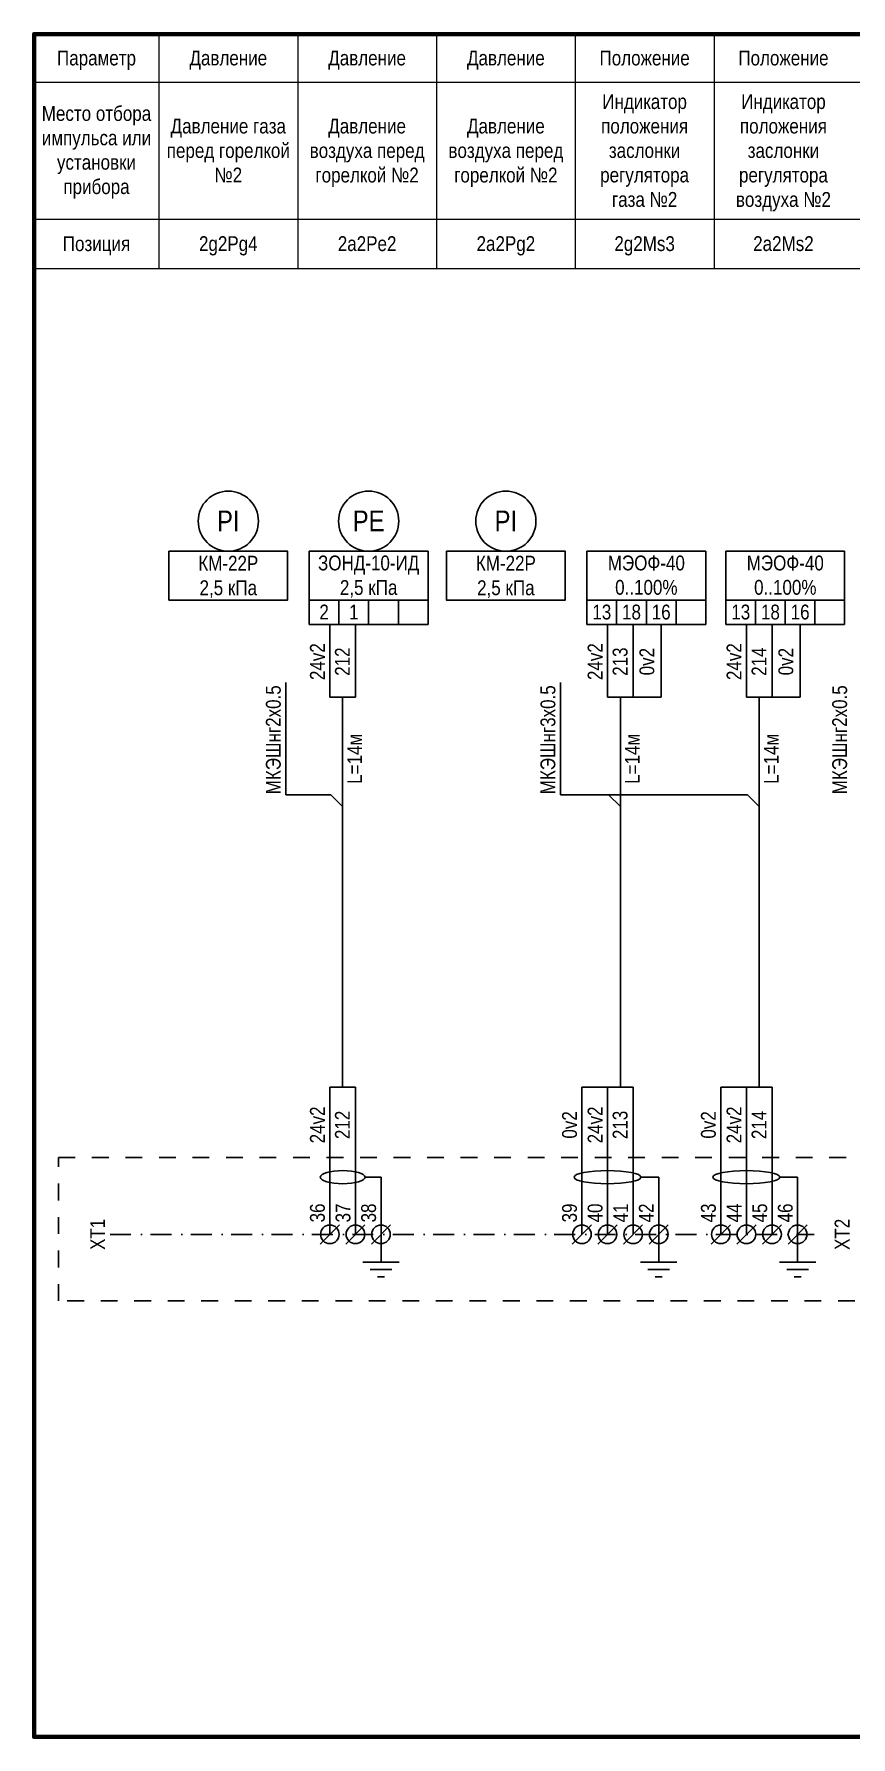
# Model space of a CAD drawing. Header units: millimetres. Extents: x -6000 to 26000, y -6000 to 26000.
# Drawn here: x 20 to 157.6, y -1807.9 to -1520.9 of the extents above; entities that cross this region are included whole.
import ezdxf

# ---------------------------------------------------------------- set-up
doc = ezdxf.new("R2010")
doc.units = ezdxf.units.MM
doc.header["$MEASUREMENT"] = 0
doc.linetypes.add('Штриховая', pattern=[5.644444, 2.822222, -2.822222])
doc.linetypes.add('Штрихпунктирная', pattern=[6.702778, 3.527778, -1.763889, 0, -1.411111])
for name, color, linetype, lineweight in [('0_Ном._пера__246', 7, 'Continuous', 100), ('2D - Общий_Ном._пера__1', 7, 'Continuous', 15), ('2D - Общий_Ном._пера__21', 7, 'Continuous', 30), ('Аннотация - Текст_Ном._пера__1', 7, 'Continuous', 15), ('Аннотация - Текст_Ном._пера__21', 7, 'Continuous', 30)]:
    doc.layers.add(name, color=color, linetype=linetype, lineweight=lineweight)
doc.styles.add('СГЕНЕРИР_СТИЛЬ_1', font='')
doc.styles.get('СГЕНЕРИР_СТИЛЬ_1').set_extended_font_data('Arial Narrow')

msp = doc.modelspace()

# ---------------------------------------------------------------- linework, layer by layer
at = {"layer": '0_Ном._пера__246', "color": 7, "linetype": 'Continuous', "lineweight": 100, "flags": 128}
msp.add_lwpolyline([(415, -1807.87), (415, -1520.87), (20, -1520.87), (20, -1807.87)], close=True, dxfattribs=at)
at = {"layer": '2D - Общий_Ном._пера__1', "color": 7, "linetype": 'Continuous', "lineweight": 15}
for p, q in [((41.03, -1520.87), (41.03, -1560.4)), ((41.03, -1520.87), (41.03, -1560.4)), ((64.4, -1520.87), (64.4, -1560.4)), ((87.77, -1520.87), (87.77, -1560.4)), ((111.15, -1520.87), (111.15, -1560.4)), ((134.52, -1520.87), (134.52, -1560.4)), ((20, -1528.99), (415, -1528.99)), ((20, -1552.04), (415, -1552.04)), ((20, -1560.4), (415, -1560.4))]:
    msp.add_line(p, q, dxfattribs=at)
at = {"layer": '2D - Общий_Ном._пера__21', "color": 7, "linetype": 'Continuous', "lineweight": 30}
for p, q in [((66.35, -1608.03), (86.35, -1608.03)), ((66.35, -1620.38), (66.35, -1608.03)), ((86.35, -1608.03), (86.35, -1620.38)), ((113.12, -1608.03), (133.12, -1608.03)), ((113.12, -1620.38), (113.12, -1608.03)), ((133.12, -1608.03), (133.12, -1620.38)), ((136.52, -1608.03), (156.52, -1608.03)), ((136.52, -1620.38), (136.52, -1608.03)), ((156.52, -1608.03), (156.52, -1620.38)), ((66.35, -1616.26), (86.35, -1616.26)), ((71.35, -1620.38), (71.35, -1616.26)), ((76.35, -1620.38), (76.35, -1616.26)), ((81.35, -1620.38), (81.35, -1616.26)), ((113.12, -1616.26), (133.12, -1616.26)), ((118.12, -1620.38), (118.12, -1616.26)), ((123.12, -1620.38), (123.12, -1616.26)), ((128.12, -1620.38), (128.12, -1616.26)), ((136.52, -1616.26), (156.52, -1616.26)), ((141.52, -1620.38), (141.52, -1616.26)), ((146.52, -1620.38), (146.52, -1616.26)), ((151.52, -1620.38), (151.52, -1616.26)), ((86.35, -1620.38), (66.35, -1620.38)), ((69.81, -1632.65), (69.81, -1620.38)), ((74.12, -1632.65), (74.12, -1620.38)), ((133.12, -1620.38), (113.12, -1620.38)), ((116.58, -1632.65), (116.58, -1620.38)), ((120.9, -1632.65), (120.9, -1620.38)), ((125.62, -1632.65), (125.62, -1620.38)), ((156.52, -1620.38), (136.52, -1620.38)), ((139.98, -1632.65), (139.98, -1620.38)), ((144.29, -1632.65), (144.29, -1620.38)), ((149.02, -1632.65), (149.02, -1620.38)), ((62.42, -1630.14), (62.42, -1649.07)), ((108.67, -1630.14), (108.67, -1649.07)), ((69.81, -1632.65), (74.12, -1632.65)), ((71.97, -1632.65), (71.97, -1698.33)), ((116.58, -1632.65), (125.62, -1632.65)), ((118.74, -1632.65), (118.74, -1698.33)), ((139.98, -1632.65), (149.02, -1632.65)), ((142.14, -1632.65), (142.14, -1698.33)), ((62.42, -1649.07), (69.99, -1649.07)), ((71.97, -1651.05), (69.99, -1649.07)), ((108.67, -1649.07), (140.16, -1649.07)), ((118.74, -1651.05), (116.76, -1649.07)), ((142.14, -1651.05), (140.16, -1649.07)), ((69.81, -1723.16), (69.81, -1698.33)), ((69.81, -1698.33), (74.12, -1698.33)), ((74.12, -1723.16), (74.12, -1698.33)), ((112.27, -1723.16), (112.27, -1698.33)), ((112.27, -1698.33), (120.9, -1698.33)), ((116.58, -1723.16), (116.58, -1698.33)), ((120.9, -1723.16), (120.9, -1698.33)), ((135.67, -1723.16), (135.67, -1698.33)), ((135.67, -1698.33), (144.29, -1698.33)), ((139.98, -1723.16), (139.98, -1698.33)), ((144.29, -1723.16), (144.29, -1698.33)), ((75.74, -1713.53), (78.43, -1713.53)), ((78.43, -1713.53), (78.43, -1723.16)), ((122.22, -1713.53), (125.21, -1713.53)), ((125.21, -1713.53), (125.21, -1723.16)), ((145.62, -1713.53), (148.6, -1713.53)), ((148.6, -1713.53), (148.6, -1723.16)), ((68.19, -1724.79), (71.42, -1721.55)), ((72.5, -1724.79), (75.73, -1721.55)), ((76.81, -1724.79), (80.04, -1721.55)), ((110.65, -1724.79), (113.88, -1721.55)), ((114.96, -1724.79), (118.19, -1721.55)), ((119.27, -1724.79), (122.5, -1721.55)), ((123.58, -1724.79), (126.81, -1721.55)), ((134.04, -1724.79), (137.28, -1721.55)), ((138.36, -1724.79), (141.59, -1721.55)), ((142.67, -1724.79), (145.9, -1721.55)), ((146.98, -1724.79), (150.21, -1721.55)), ((78.43, -1723.16), (78.43, -1727.85)), ((125.21, -1723.16), (125.21, -1727.85)), ((148.6, -1723.16), (148.6, -1727.85)), ((75.39, -1727.85), (81.48, -1727.85)), ((76.62, -1729.09), (80.25, -1729.09)), ((77.85, -1730.32), (79.02, -1730.32)), ((122.16, -1727.85), (128.26, -1727.85)), ((123.39, -1729.09), (127.02, -1729.09)), ((124.62, -1730.32), (125.79, -1730.32)), ((145.55, -1727.85), (151.65, -1727.85)), ((146.79, -1729.09), (150.42, -1729.09)), ((148.02, -1730.32), (149.19, -1730.32))]:
    msp.add_line(p, q, dxfattribs=at)
at = {"layer": '2D - Общий_Ном._пера__21', "color": 7, "linetype": 'Штриховая', "lineweight": 30}
for p, q in [((24.11, -1710.22), (412.23, -1710.22)), ((24.11, -1734.37), (24.11, -1710.22)), ((412.23, -1734.37), (24.11, -1734.37))]:
    msp.add_line(p, q, dxfattribs=at)
at = {"layer": '2D - Общий_Ном._пера__21', "color": 7, "linetype": 'Штрихпунктирная', "lineweight": 30}
msp.add_line((32.79, -1723.16), (151.37, -1723.16), dxfattribs=at)
at = {"layer": '2D - Общий_Ном._пера__21', "color": 7, "linetype": 'Continuous', "lineweight": 30}
for centre, radius in [((52.71, -1602.96), 5.07), ((76.35, -1602.96), 5.07), ((99.46, -1602.96), 5.07), ((69.81, -1723.16), 1.57), ((74.12, -1723.16), 1.57), ((78.43, -1723.16), 1.57), ((112.27, -1723.16), 1.57), ((116.58, -1723.16), 1.57), ((120.9, -1723.16), 1.57), ((125.21, -1723.16), 1.57), ((135.67, -1723.16), 1.57), ((139.98, -1723.16), 1.57), ((144.29, -1723.16), 1.57), ((148.6, -1723.16), 1.57)]:
    msp.add_circle(centre, radius, dxfattribs=at)
for centre, major_axis, ratio in [((71.97, -1713.53), (3.77, 0), 0.293314), ((116.58, -1713.53), (5.64, 0), 0.196058), ((139.98, -1713.53), (5.64, 0), 0.196058)]:
    msp.add_ellipse(centre, major_axis=major_axis, ratio=ratio, dxfattribs=at)
at = {"layer": 'Аннотация - Текст_Ном._пера__21', "color": 7, "linetype": 'Continuous', "lineweight": 30, "flags": 128}
for points in [[(42.71, -1608.03), (62.71, -1608.03), (62.71, -1616.26), (42.71, -1616.26)], [(89.46, -1608.03), (109.46, -1608.03), (109.46, -1616.26), (89.46, -1616.26)]]:
    msp.add_lwpolyline(points, close=True, dxfattribs=at)

# ---------------------------------------------------------------- texts
at = {"layer": 'Аннотация - Текст_Ном._пера__1', "color": 7, "linetype": 'Continuous', "lineweight": 15, "attachment_point": 2, "style": 'СГЕНЕРИР_СТИЛЬ_1'}
for s, insert, char_height in [('\\A1;{\\pqc;\\fArial Narrow|b0|i0|c204|p34;Параметр}', (30.51, -1523.65), 2.5), ('\\A1;{\\pqc;\\fArial Narrow|b0|i0|c204|p34;Давление}', (52.71, -1523.65), 2.5), ('\\A1;{\\pqc;\\fArial Narrow|b0|i0|c204|p34;Давление}', (76.09, -1523.65), 2.5), ('\\A1;{\\pqc;\\fArial Narrow|b0|i0|c204|p34;Давление}', (99.46, -1523.65), 2.5), ('\\A1;{\\pqc;\\fArial Narrow|b0|i0|c204|p34;Положение}', (122.83, -1523.65), 2.5), ('\\A1;{\\pqc;\\fArial Narrow|b0|i0|c204|p34;Положение}', (146.21, -1523.65), 2.5), ('\\A1;{\\pqc;\\fArial Narrow|b0|i0|c204|p34;Позиция}', (30.51, -1554.95), 2.5), ('\\A1;{\\pqc;\\fArial Narrow|b0|i0|c204|p34;2\\fArial Narrow|b0|i0|c204|p34;g2Pg4}', (52.71, -1554.94), 2.5), ('\\A1;{\\pqc;\\fArial Narrow|b0|i0|c204|p34;2\\fArial Narrow|b0|i0|c204|p34;a2Pe2}', (76.09, -1554.94), 2.5), ('\\A1;{\\pqc;\\fArial Narrow|b0|i0|c204|p34;2\\fArial Narrow|b0|i0|c204|p34;a2Pg2}', (99.46, -1554.94), 2.5), ('\\A1;{\\pqc;\\fArial Narrow|b0|i0|c204|p34;2\\fArial Narrow|b0|i0|c204|p34;g2Ms3}', (122.83, -1554.94), 2.5), ('\\A1;{\\pqc;\\fArial Narrow|b0|i0|c204|p34;2\\fArial Narrow|b0|i0|c204|p34;a2Ms2}', (146.21, -1554.94), 2.5), ('\\A1;{\\pqc;\\fArial Narrow|b0|i0|c204|p34;P\\fArial Narrow|b0|i0|c204|p34;I}', (52.71, -1601.17), 3.5), ('\\A1;{\\pqc;\\fArial Narrow|b0|i0|c204|p34;P\\fArial Narrow|b0|i0|c204|p34;E}', (76.35, -1601.17), 3.5), ('\\A1;{\\pqc;\\fArial Narrow|b0|i0|c204|p34;P\\fArial Narrow|b0|i0|c204|p34;I}', (99.46, -1601.17), 3.5), ('\\A1;{\\pqc;\\fArial Narrow|b0|i0|c204|p34;2}', (68.85, -1617.03), 2.5), ('\\A1;{\\pqc;\\fArial Narrow|b0|i0|c204|p34;1}', (73.85, -1617.03), 2.5), ('\\A1;{\\pqc;\\fArial Narrow|b0|i0|c204|p34;1\\fArial Narrow|b0|i0|c204|p34;3}', (115.62, -1617.03), 2.5), ('\\A1;{\\pqc;\\fArial Narrow|b0|i0|c204|p34;18}', (120.62, -1617.03), 2.5), ('\\A1;{\\pqc;\\fArial Narrow|b0|i0|c204|p34;16}', (125.62, -1617.03), 2.5), ('\\A1;{\\pqc;\\fArial Narrow|b0|i0|c204|p34;1\\fArial Narrow|b0|i0|c204|p34;3}', (139.02, -1617.03), 2.5), ('\\A1;{\\pqc;\\fArial Narrow|b0|i0|c204|p34;18}', (144.02, -1617.03), 2.5), ('\\A1;{\\pqc;\\fArial Narrow|b0|i0|c204|p34;16}', (149.02, -1617.03), 2.5)]:
    msp.add_mtext(s, dxfattribs=dict(at, insert=insert, char_height=char_height))
at = {"layer": 'Аннотация - Текст_Ном._пера__1', "color": 7, "linetype": 'Continuous', "lineweight": 15, "char_height": 2.5, "attachment_point": 2, "style": 'СГЕНЕРИР_СТИЛЬ_1'}
for s, insert, width, line_spacing_factor in [('\\A1;{\\pqc;\\fArial Narrow|b0|i0|c204|p34;Индикатор положения заслонки регулятора\\P\\pqc;\\fArial Narrow|b0|i0|c204|p34;газа №\\fArial Narrow|b0|i0|c204|p34;2}', (122.83, -1531), 23.3734, 0.989236), ('\\A1;{\\pqc;\\fArial Narrow|b0|i0|c204|p34;Индикатор положения заслонки регулятора воздуха №\\fArial Narrow|b0|i0|c204|p34;2}', (146.21, -1531), 23.3734, 0.989719), ('\\A1;{\\pqc;\\fArial Narrow|b0|i0|c204|p34;Место отбора импульса или установки прибора}', (30.51, -1533), 21.0254, 0.986465), ('\\A1;{\\pqc;\\fArial Narrow|b0|i0|c204|p34;Давление газа перед горелкой №\\fArial Narrow|b0|i0|c204|p34;2}', (52.71, -1535.12), 23.3734, 0.990261), ('\\A1;{\\pqc;\\fArial Narrow|b0|i0|c204|p34;Давление воздуха перед горелкой №\\fArial Narrow|b0|i0|c204|p34;2}', (76.09, -1535.12), 23.3734, 0.991143), ('\\A1;{\\pqc;\\fArial Narrow|b0|i0|c204|p34;Давление воздуха перед горелкой №\\fArial Narrow|b0|i0|c204|p34;2}', (99.46, -1535.12), 23.3734, 0.991143)]:
    msp.add_mtext(s, dxfattribs=dict(at, insert=insert, width=width, line_spacing_factor=line_spacing_factor))
for s, insert, line_spacing_factor in [('\\A1;{\\pqc;\\fArial Narrow|b0|i0|c204|p34;КМ-22Р\\P\\pqc;\\fArial Narrow|b0|i0|c204|p34;2,5 кПа}', (52.71, -1608.8), 0.993371), ('\\A1;{\\pqc;\\fArial Narrow|b0|i0|c204|p34;ЗОНД-10-ИД\\P\\pqc;\\fArial Narrow|b0|i0|c204|p34;2,5 кПа}', (76.35, -1608.76), 0.99361), ('\\A1;{\\pqc;\\fArial Narrow|b0|i0|c204|p34;КМ-22Р\\P\\pqc;\\fArial Narrow|b0|i0|c204|p34;2,5 кПа}', (99.46, -1608.8), 0.993371), ('\\A1;{\\pqc;\\fArial Narrow|b0|i0|c204|p34;МЭО\\fArial Narrow|b0|i0|c204|p34;Ф\\fArial Narrow|b0|i0|c204|p34;-40\\P\\pqc;\\fArial Narrow|b0|i0|c204|p34;0..100%}', (123.12, -1608.76), 0.985168), ('\\A1;{\\pqc;\\fArial Narrow|b0|i0|c204|p34;МЭО\\fArial Narrow|b0|i0|c204|p34;Ф\\fArial Narrow|b0|i0|c204|p34;-40\\P\\pqc;\\fArial Narrow|b0|i0|c204|p34;0..100%}', (146.52, -1608.76), 0.985168)]:
    msp.add_mtext(s, dxfattribs=dict(at, insert=insert, line_spacing_factor=line_spacing_factor))
at = {"layer": 'Аннотация - Текст_Ном._пера__1', "color": 7, "linetype": 'Continuous', "lineweight": 15, "char_height": 2.5, "attachment_point": 2, "rotation": 90, "style": 'СГЕНЕРИР_СТИЛЬ_1'}
for s, insert in [('\\A1;{\\pqc;\\fArial Narrow|b0|i0|c204|p34;24\\fArial Narrow|b0|i0|c204|p34;v2}', (66.47, -1626.64)), ('\\A1;{\\pqc;\\fArial Narrow|b0|i0|c204|p34;2\\fArial Narrow|b0|i0|c204|p34;12}', (70.68, -1626.64)), ('\\A1;{\\pqc;\\fArial Narrow|b0|i0|c204|p34;24\\fArial Narrow|b0|i0|c204|p34;v2}', (113.24, -1626.64)), ('\\A1;{\\pqc;\\fArial Narrow|b0|i0|c204|p34;21\\fArial Narrow|b0|i0|c204|p34;3}', (117.45, -1626.64)), ('\\A1;{\\pqc;\\fArial Narrow|b0|i0|c204|p34;24\\fArial Narrow|b0|i0|c204|p34;v2}', (136.64, -1626.64)), ('\\A1;{\\pqc;\\fArial Narrow|b0|i0|c204|p34;21\\fArial Narrow|b0|i0|c204|p34;4}', (140.85, -1626.64)), ('\\A1;{\\pqc;\\fArial Narrow|b0|i0|c204|p34;0\\fArial Narrow|b0|i0|c204|p34;v2}', (121.96, -1626.64)), ('\\A1;{\\pqc;\\fArial Narrow|b0|i0|c204|p34;0\\fArial Narrow|b0|i0|c204|p34;v2}', (145.36, -1626.64)), ('\\A1;{\\pqc;\\fArial Narrow|b0|i0|c204|p34;МКЭШнг\\fArial Narrow|b0|i0|c204|p34;2\\fArial Narrow|b0|i0|c204|p34;х0.5}', (59.04, -1639.81)), ('\\A1;{\\pqc;\\fArial Narrow|b0|i0|c204|p34;МКЭШнг\\fArial Narrow|b0|i0|c204|p34;3\\fArial Narrow|b0|i0|c204|p34;х0.5}', (105.29, -1639.81)), ('\\A1;{\\pqc;\\fArial Narrow|b0|i0|c204|p34;МКЭШнг\\fArial Narrow|b0|i0|c204|p34;2\\fArial Narrow|b0|i0|c204|p34;х0.5}', (154.43, -1639.81)), ('\\A1;{\\pqc;\\fArial Narrow|b0|i0|c204|p34;L=1\\fArial Narrow|b0|i0|c204|p34;4\\fArial Narrow|b0|i0|c204|p34;м}', (72.74, -1643.02)), ('\\A1;{\\pqc;\\fArial Narrow|b0|i0|c204|p34;L=1\\fArial Narrow|b0|i0|c204|p34;4\\fArial Narrow|b0|i0|c204|p34;м}', (119.51, -1643.02)), ('\\A1;{\\pqc;\\fArial Narrow|b0|i0|c204|p34;L=1\\fArial Narrow|b0|i0|c204|p34;4\\fArial Narrow|b0|i0|c204|p34;м}', (142.91, -1643.02)), ('\\A1;{\\pqc;\\fArial Narrow|b0|i0|c204|p34;24\\fArial Narrow|b0|i0|c204|p34;v2}', (66.47, -1704.72)), ('\\A1;{\\pqc;\\fArial Narrow|b0|i0|c204|p34;24\\fArial Narrow|b0|i0|c204|p34;v2}', (113.24, -1704.72)), ('\\A1;{\\pqc;\\fArial Narrow|b0|i0|c204|p34;24\\fArial Narrow|b0|i0|c204|p34;v2}', (136.64, -1704.72)), ('\\A1;{\\pqc;\\fArial Narrow|b0|i0|c204|p34;2\\fArial Narrow|b0|i0|c204|p34;12}', (70.68, -1704.72)), ('\\A1;{\\pqc;\\fArial Narrow|b0|i0|c204|p34;0\\fArial Narrow|b0|i0|c204|p34;v2}', (108.93, -1704.72)), ('\\A1;{\\pqc;\\fArial Narrow|b0|i0|c204|p34;21\\fArial Narrow|b0|i0|c204|p34;3}', (117.45, -1704.72)), ('\\A1;{\\pqc;\\fArial Narrow|b0|i0|c204|p34;0\\fArial Narrow|b0|i0|c204|p34;v2}', (132.32, -1704.72)), ('\\A1;{\\pqc;\\fArial Narrow|b0|i0|c204|p34;21\\fArial Narrow|b0|i0|c204|p34;4}', (140.85, -1704.72)), ('\\A1;{\\pqc;\\fArial Narrow|b0|i0|c204|p34;3\\fArial Narrow|b0|i0|c204|p34;6}', (66.47, -1719.56)), ('\\A1;{\\pqc;\\fArial Narrow|b0|i0|c204|p34;3\\fArial Narrow|b0|i0|c204|p34;7}', (70.78, -1719.56)), ('\\A1;{\\pqc;\\fArial Narrow|b0|i0|c204|p34;3\\fArial Narrow|b0|i0|c204|p34;8}', (75.09, -1719.56)), ('\\A1;{\\pqc;\\fArial Narrow|b0|i0|c204|p34;3\\fArial Narrow|b0|i0|c204|p34;9}', (108.93, -1719.56)), ('\\A1;{\\pqc;\\fArial Narrow|b0|i0|c204|p34;40}', (113.24, -1719.56)), ('\\A1;{\\pqc;\\fArial Narrow|b0|i0|c204|p34;41}', (117.55, -1719.56)), ('\\A1;{\\pqc;\\fArial Narrow|b0|i0|c204|p34;4\\fArial Narrow|b0|i0|c204|p34;2}', (121.86, -1719.56)), ('\\A1;{\\pqc;\\fArial Narrow|b0|i0|c204|p34;4\\fArial Narrow|b0|i0|c204|p34;3}', (132.32, -1719.56)), ('\\A1;{\\pqc;\\fArial Narrow|b0|i0|c204|p34;4\\fArial Narrow|b0|i0|c204|p34;4}', (136.65, -1719.56)), ('\\A1;{\\pqc;\\fArial Narrow|b0|i0|c204|p34;4\\fArial Narrow|b0|i0|c204|p34;5}', (140.96, -1719.56)), ('\\A1;{\\pqc;\\fArial Narrow|b0|i0|c204|p34;4\\fArial Narrow|b0|i0|c204|p34;6}', (145.26, -1719.56)), ('\\A1;{\\pqc;\\fArial Narrow|b0|i0|c204|p34;XT\\fArial Narrow|b0|i0|c204|p34;1}', (29.45, -1723.16)), ('\\A1;{\\pqc;\\fArial Narrow|b0|i0|c204|p34;XT\\fArial Narrow|b0|i0|c204|p34;2}', (154.84, -1723.16))]:
    msp.add_mtext(s, dxfattribs=dict(at, insert=insert))

doc.saveas('drawing.dxf')
